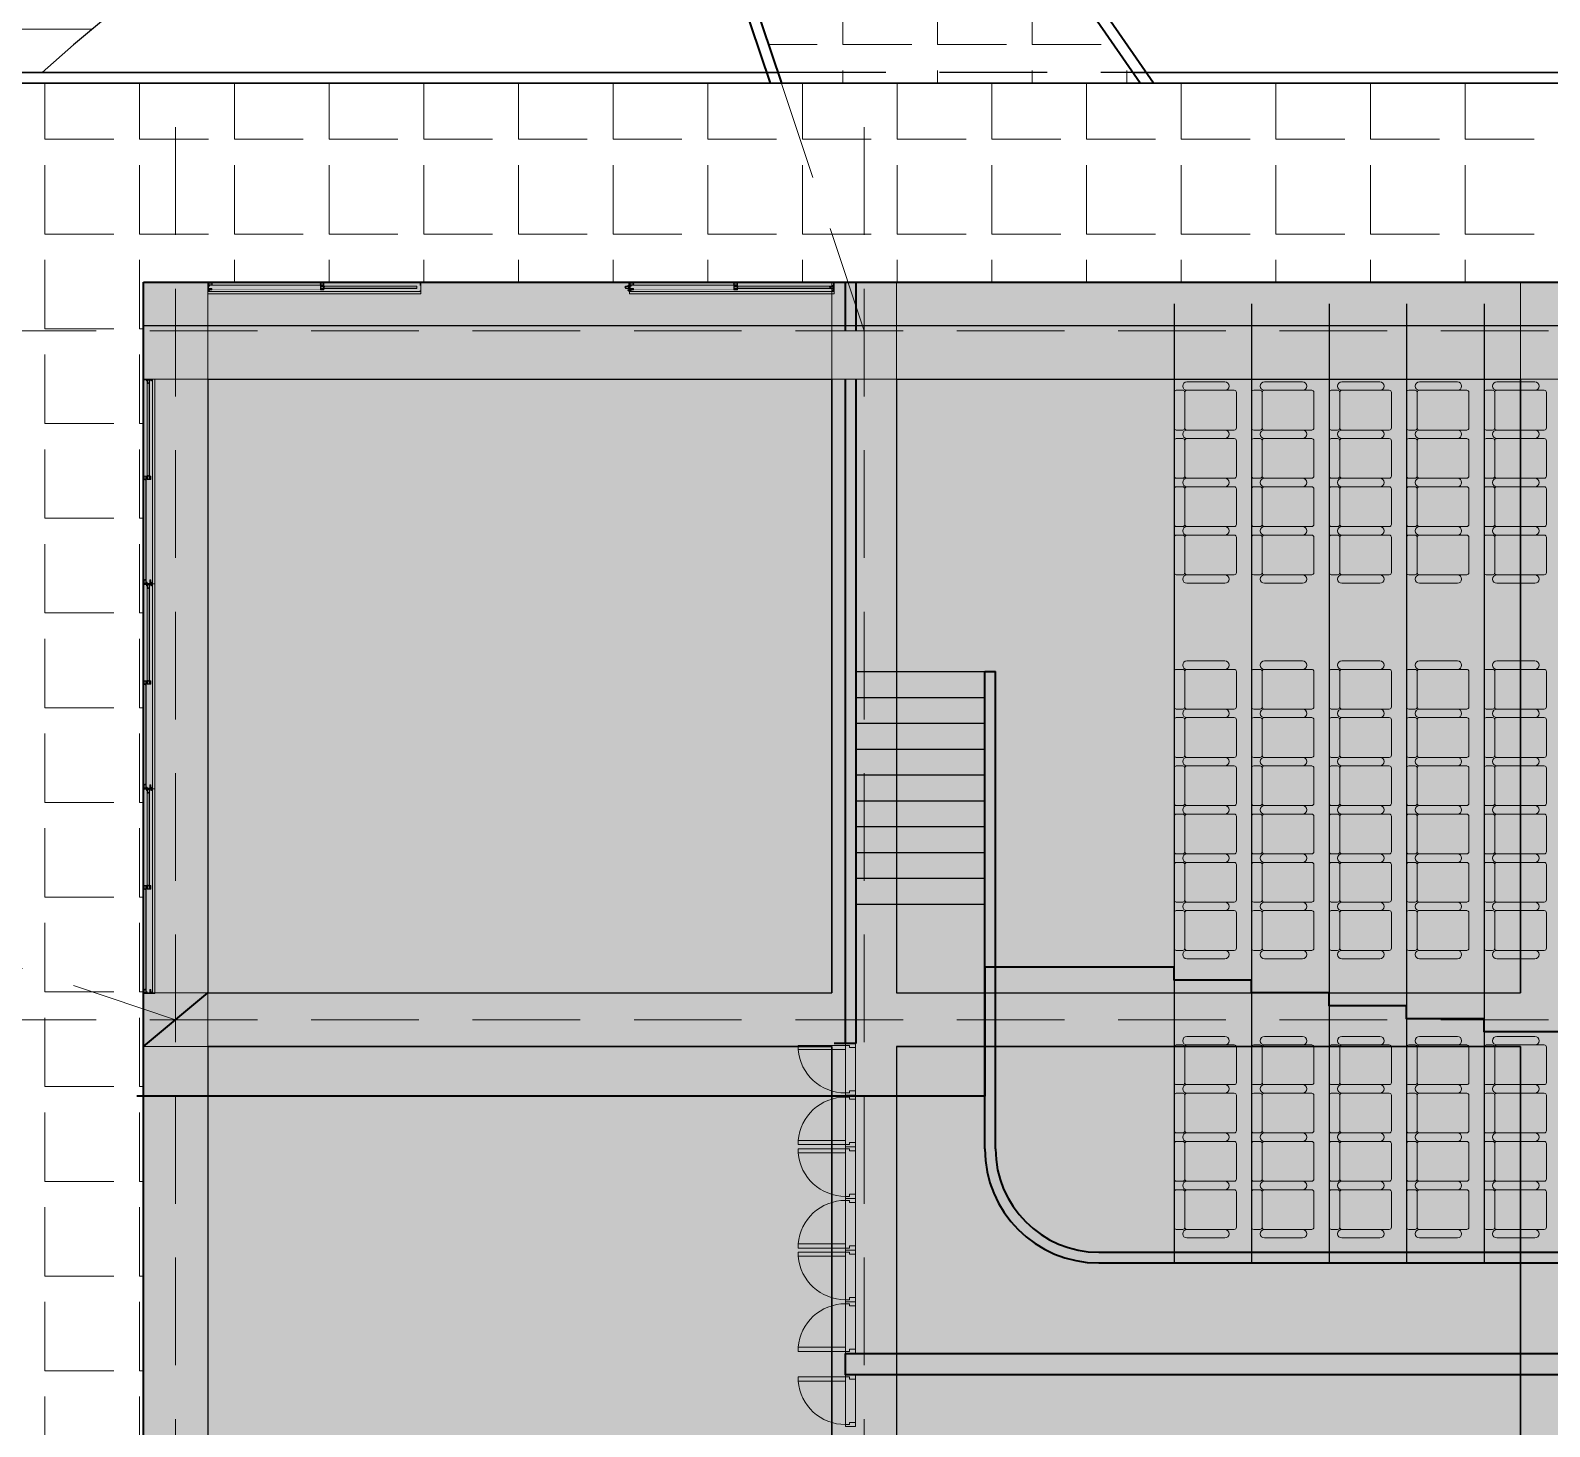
# Model space of a CAD drawing. Header units: inches. Extents: x -1373420 to 1275728, y -1279082 to 1370051.
# Drawn here: x -49394 to -48688, y 23382 to 24031 of the extents above; entities that cross this region are included whole.
import ezdxf

# ---------------------------------------------------------------- set-up
doc = ezdxf.new("R2010")
doc.units = ezdxf.units.IN
doc.header["$LTSCALE"] = 100
doc.header["$MEASUREMENT"] = 0
doc.linetypes.add('DASHED', pattern=[0.75, 0.5, -0.25])
doc.linetypes.add('DASHED2', pattern=[0.375, 0.25, -0.125])
for name, color, linetype, lineweight in [('ar_ Door', 7, 'Continuous', 0), ('beam', 40, 'Continuous', 15), ('Boundary', 1, 'Continuous', 35), ('Building', 250, 'Continuous', 60), ('centerline', 250, 'DASHED', 5), ('COLUMN', 1, 'Continuous', 40), ('Hatch', 213, 'Continuous', 13), ('i Furniture', 253, 'Continuous', 18), ('WALL', 7, 'Continuous', 35), ('WINDOW', 5, 'Continuous', 5)]:
    doc.layers.add(name, color=color, linetype=linetype, lineweight=lineweight)
doc.layers.add('HS', color=7, linetype='Continuous')
doc.layers.add('Low Wall', color=7, linetype='Continuous', lineweight=15, true_color=0x858585)

# ---------------------------------------------------------------- blocks, each defined once
blk = doc.blocks.new('A$C284706ac')
at = {"layer": 'COLUMN', "lineweight": 60}
h = blk.add_hatch(color=256, dxfattribs=at)
h.dxf.hatch_style = 1
h.paths.add_polyline_path([(1018.4, 1036.73), (1048.4, 1036.73), (1048.4, 1081.73), (1018.4, 1081.73)])
h.paths.add_polyline_path([(378.4, 1036.73), (408.4, 1036.73), (408.4, 1081.73), (378.4, 1081.73)])
h.paths.add_polyline_path([(698.4, 1036.73), (728.4, 1036.73), (728.4, 1081.73), (698.4, 1081.73)])
h.paths.add_polyline_path([(58.4, 1036.73), (88.4, 1036.73), (88.4, 1081.73), (58.4, 1081.73)])
h.paths.add_polyline_path([(1018.4, 726.73), (1048.4, 726.73), (1048.4, 751.73), (1018.4, 751.73)])
h.paths.add_polyline_path([(58.4, 726.73), (88.4, 726.73), (88.4, 751.73), (58.4, 751.73)])
h.paths.add_polyline_path([(58.4, 406.73), (88.4, 406.73), (88.4, 431.73), (58.4, 431.73)])
h.paths.add_polyline_path([(1018.4, 406.73), (1048.4, 406.73), (1048.4, 431.73), (1018.4, 431.73)])
h.paths.add_polyline_path([(698.4, 121.73), (728.4, 121.73), (728.4, 76.73), (698.4, 76.73)])
h.paths.add_polyline_path([(1018.4, 121.73), (1048.4, 121.73), (1048.4, 76.73), (1018.4, 76.73)])
h.paths.add_polyline_path([(378.4, 121.73), (408.4, 121.73), (408.4, 76.73), (378.4, 76.73)])
h.paths.add_polyline_path([(58.4, 121.73), (88.4, 121.73), (88.4, 76.73), (58.4, 76.73)])
blk.add_line((58.4, 726.73), (88.4, 751.73))
at = {"layer": 'beam', "lineweight": 25}
for p, q in [((58.4, 1061.73), (1048.4, 1061.73)), ((58.4, 1061.73), (58.4, 96.73)), ((88.4, 1036.73), (378.4, 1036.73)), ((88.4, 1036.73), (88.4, 751.73)), ((378.4, 1036.73), (378.4, 751.73)), ((408.4, 1036.73), (408.4, 751.73)), ((408.4, 1036.73), (698.4, 1036.73)), ((698.4, 1036.73), (698.4, 751.73)), ((88.4, 751.73), (378.4, 751.73)), ((408.4, 751.73), (698.4, 751.73)), ((88.4, 726.73), (378.4, 726.73)), ((88.4, 726.73), (88.4, 431.73)), ((378.4, 726.73), (378.4, 431.73)), ((408.4, 726.73), (408.4, 431.73)), ((408.4, 726.73), (698.4, 726.73)), ((698.4, 726.73), (698.4, 431.73))]:
    blk.add_line(p, q, dxfattribs=at)
for points in [[(58.4, 121.73), (58.4, 1036.73)], [(88.4, 1036.73), (88.4, 751.73)], [(378.4, 751.73), (378.4, 1036.73)], [(408.4, 1036.73), (408.4, 751.73)], [(698.4, 751.73), (698.4, 1036.73)], [(88.4, 751.73), (378.4, 751.73)], [(408.4, 751.73), (698.4, 751.73)], [(88.4, 726.73), (88.4, 431.73)], [(378.4, 726.73), (88.4, 726.73)], [(378.4, 431.73), (378.4, 726.73)], [(408.4, 726.73), (408.4, 431.73)], [(698.4, 726.73), (408.4, 726.73)], [(698.4, 431.73), (698.4, 726.73)]]:
    blk.add_lwpolyline(points, dxfattribs=at)
at = {"layer": 'centerline'}
for p, q in [((393.4, 1059.23), (303.65, 1327.13)), ((73.4, 1153.73), (73.4, 4.73)), ((393.4, 1153.73), (393.4, 4.73)), ((-13.6, 1059.23), (1120.4, 1059.23)), ((73.4, 739.23), (-194.5, 828.98)), ((-13.6, 739.23), (1120.4, 739.23))]:
    blk.add_line(p, q, dxfattribs=at)
for points in [[(58.4, 1036.73), (88.4, 1036.73), (88.4, 1081.73), (58.4, 1081.73)], [(378.4, 1036.73), (408.4, 1036.73), (408.4, 1081.73), (378.4, 1081.73)], [(698.4, 1036.73), (728.4, 1036.73), (728.4, 1081.73), (698.4, 1081.73)], [(58.4, 726.73), (88.4, 726.73), (88.4, 751.73), (58.4, 751.73)]]:
    blk.add_lwpolyline(points, close=True, dxfattribs=at)
blk = doc.blocks.new('A$C2b1145ed')
at = {"layer": 'Hatch', "lineweight": 5, "true_color": 0x636466}
h = blk.add_hatch(dxfattribs=at)
h.set_pattern_fill('ANSI37', color=251, scale=200)
edge = h.paths.add_edge_path()
edge.add_line((1180.79, 3147.31), (1134.38, 3216.12))
edge.add_arc((2058.41, 1846.16), 1652.46, 123.99952, 169.3844)
edge.add_line((434.23, 2150.58), (433.64, 2150.69))
edge.add_line((433.64, 2150.69), (397.53, 2154.98))
edge.add_line((397.53, 2154.98), (384.11, 2045.8))
edge.add_line((384.11, 2045.8), (130.74, 2076.76))
edge.add_arc((2058.46, 1846.12), 1941.46, 173.17707, 180)
edge.add_line((116.99, 1846.12), (405.93, 1846.12))
edge.add_line((405.93, 1846.12), (405.94, 1840.12))
edge.add_line((405.94, 1840.12), (393.94, 1840.12))
edge.add_arc((2058.46, 1846.12), 1664.53, 180.20653, 183.15329)
edge.add_line((396.45, 1754.55), (397.68, 1734.45))
edge.add_arc((2058.46, 1846.12), 1664.53, 183.84671, 186.79347)
edge.add_line((405.62, 1649.22), (417.53, 1650.68))
edge.add_line((417.53, 1650.68), (418.26, 1644.73))
edge.add_line((418.26, 1644.73), (418.25, 1644.72))
edge.add_arc((2058.46, 1846.12), 1652.53, 187, 236)
edge.add_line((1134.38, 476.11), (1180.79, 544.92))
edge.add_arc((2058.46, 1846.12), 1569.53, 124, 236, ccw=False)
at = {"layer": 'beam', "lineweight": 25}
for radius, start, end in [(2054.53, 115.83267, 236.16733), (2042.53, 115.83169, 236.16831), (1951.46, 115.78166, 180.17616), (1939.46, 115.78166, 186.82275), (1574.53, 115.78166, 236.21834), (1562.53, 115.77999, 236.22001)]:
    blk.add_arc((2058.46, 1846.12), radius, start, end, dxfattribs=at)
at = {"layer": 'WALL', "lineweight": 20}
blk.add_arc((2058.46, 1846.12), 1652.53, 124, 169.34631, dxfattribs=at)
blk = doc.blocks.new('A$C04492DD1')
for points in [[(565, 565, -1), (565, 465), (120, 465, -1), (120, 565)], [(70, 465, -0.414214), (95, 440), (95, 25, -0.414214), (70, 0), (-5, 0, -0.414214), (-30, 25), (-30, 440, -0.414214), (-5, 465)], [(545, 465), (675, 465, -0.414214), (700, 440), (700, 25, -0.414214), (675, 0), (120, 0, -0.414214), (95, 25), (95, 440, -0.414214), (120, 465)]]:
    blk.add_lwpolyline(points, format="xyb", close=True)
blk = doc.blocks.new('A$C68365294')
for points in [[(70, 100, 0.414214), (95, 125), (95, 540, 0.414214), (70, 565), (-5, 565, 0.414214), (-30, 540), (-30, 125, 0.414214), (-5, 100)], [(565, 665, -1), (565, 565), (120, 565, -1), (120, 665)], [(545, 100), (675, 100, 0.414214), (700, 125), (700, 540, 0.414214), (675, 565), (120, 565, 0.414214), (95, 540), (95, 125, 0.414214), (120, 100)], [(565, 0, 1), (565, 100), (120, 100, 1), (120, 0)]]:
    blk.add_lwpolyline(points, format="xyb", close=True)
blk = doc.blocks.new('window louvers')
at = {"layer": 'ar_ Door'}
for p, q in [((1324973.41, -492366.59), (1324971.5, -492366.59)), ((1324971.5, -492366.59), (1324971.5, -492388.59)), ((1324973.41, -492388.59), (1324973.41, -492366.59)), ((1324950.36, -492388.59), (1324950.36, -492393.35)), ((1324950.36, -492388.59), (1324951.31, -492388.59)), ((1324951.31, -492388.59), (1324951.31, -492390.49)), ((1324951.31, -492390.49), (1324952.26, -492390.49)), ((1324952.26, -492390.49), (1324952.26, -492393.35)), ((1324971.5, -492388.59), (1324973.41, -492388.59)), ((1324973.41, -492390.49), (1324972.46, -492390.49)), ((1324972.46, -492390.49), (1324972.46, -492393.35)), ((1324973.41, -492388.59), (1324973.41, -492390.49)), ((1324974.36, -492388.59), (1324973.41, -492388.59)), ((1324974.36, -492388.59), (1324974.36, -492393.35)), ((1324950.36, -492393.35), (1324952.26, -492393.35)), ((1324974.36, -492393.35), (1324972.46, -492393.35))]:
    blk.add_line(p, q, dxfattribs=at)
at = {"layer": 'ar_ Door', "linetype": 'DASHED2', "ltscale": 10}
for p, q in [((1324973.41, -492388.59), (1324951.31, -492388.59)), ((1324972.46, -492393.35), (1324952.26, -492393.35))]:
    blk.add_line(p, q, dxfattribs=at)
at = {"layer": 'ar_ Door'}
blk.add_arc((1324973.42, -492388.61), 22.11, 94.97277, 179.93467, dxfattribs=at)
blk = doc.blocks.new('A$C6dcdb081')
at = {"lineweight": 15}
blk.add_lwpolyline([(1242.05, 3029.15, -0.03786), (1360.22, 3060.53), (1238.32, 3320.21, 0.002823), (1226.42, 3317.09, 0.294475), (434.05, 2442.9), (712.37, 2409.25, -0.130312), (888.04, 2784.58), (888.04, 2885.63), (989.08, 2885.63, -0.08585), (1227.49, 3023.92, -0.08585)], format="xyb", dxfattribs=at)

msp = doc.modelspace()

# ---------------------------------------------------------------- hatches: boundary and pattern name
at = {"layer": 'Hatch', "true_color": 0x939598}
h = msp.add_hatch(dxfattribs=at)
h.set_pattern_fill('ANGLE', color=252, scale=160)
h.set_pattern_definition([(0, (0, 0), (0, 44), [32, -12]), (90, (0, 0), (-44, 3e-15), [32, -12])])
h.paths.add_polyline_path([(-49006.1, 24191.18, -0.096141), (-49086.31, 24155.88, -0.236221), (-49092.63, 24149.54), (-49046.25, 24011.12), (-48881.24, 24011.12)])
h.paths.add_polyline_path([(-48881.24, 24011.12), (-49046.25, 24011.12), (-49044.58, 24006.12), (-48877.78, 24006.12)])
h = msp.add_hatch(dxfattribs=at)
h.set_pattern_fill('ANGLE', color=252, scale=160)
h.set_pattern_definition([(0, (3985.2, 0), (0, 44), [32, -12]), (90, (3985.2, 0), (-44, 3e-15), [32, -12])])
h.paths.add_polyline_path([(-48251.05, 24006.12), (-49441.05, 24006.12), (-49441.05, 22816.12), (-48251.05, 22816.12)])
h.paths.add_polyline_path([(-48351.05, 22908.62), (-49341.05, 22908.62), (-49341.05, 23913.62), (-48351.05, 23913.62)], flags=16)
at = {"layer": 'HS', "lineweight": 60, "true_color": 0xfeeab9}
h = msp.add_hatch(color=254, dxfattribs=at)
h.dxf.hatch_style = 1
h.paths.add_polyline_path([(-49341.05, 23913.62), (-48351.05, 23913.62), (-48351.05, 22908.62), (-49341.05, 22908.62)])

# ---------------------------------------------------------------- linework, layer by layer
msp.add_arc((-48846.05, 23411.12), 808.53, 47.90969, 132.09031)
at = {"layer": 'Boundary'}
msp.add_lwpolyline([(-48154.05, 23535.53), (-48538.05, 23535.53), (-48538.05, 23541.53), (-48574.05, 23541.53), (-48574.05, 23547.53), (-48610.05, 23547.53), (-48610.05, 23553.53), (-48646.05, 23553.53), (-48646.05, 23559.53), (-48682.05, 23559.53), (-48682.05, 23565.53), (-48718.05, 23565.53), (-48718.05, 23571.53), (-48754.05, 23571.53), (-48754.05, 23577.53), (-48790.05, 23577.53), (-48790.05, 23583.53), (-48826.05, 23583.53), (-48826.05, 23589.53), (-48862.05, 23589.53), (-48862.05, 23595.53), (-48950.05, 23595.53), (-48950.05, 23535.53), (-49344.05, 23535.53)], dxfattribs=at)
at = {"layer": 'Building', "linetype": 'DASHED', "lineweight": 25, "flags": 128}
msp.add_lwpolyline([(-49446.05, 22811.12), (-48246.05, 22811.12), (-48246.05, 24011.12), (-49446.05, 24011.12)], close=True, dxfattribs=at)
msp.add_lwpolyline([(-49446.05, 22811.12), (-48246.05, 22811.12), (-48246.05, 24011.12), (-49446.05, 24011.12)], close=True, dxfattribs=at)
at = {"layer": 'Low Wall'}
for points in [[(-49311.05, 23913.62), (-49311.05, 23908.26), (-49212.17, 23908.26), (-49212.17, 23913.62)], [(-49115.17, 23913.62), (-49115.17, 23908.26), (-49020.05, 23908.26), (-49020.05, 23913.62)], [(-49341.05, 23773.51), (-49335.69, 23773.51), (-49335.69, 23868.62), (-49341.05, 23868.62)], [(-49341.05, 23678.39), (-49335.69, 23678.39), (-49335.69, 23773.51), (-49341.05, 23773.51)], [(-49341.05, 23583.28), (-49335.69, 23583.28), (-49335.69, 23678.39), (-49341.05, 23678.39)]]:
    msp.add_lwpolyline(points, close=True, dxfattribs=at)
at = {"layer": 'WALL'}
for p, q in [((-48871.69, 24006.12), (-49007.69, 24202.25)), ((-48877.78, 24006.12), (-49011.79, 24199.4)), ((-49097.37, 24147.96), (-49049.85, 24006.12)), ((-49092.63, 24149.54), (-49044.58, 24006.12)), ((-48950.05, 23511.12), (-48950.05, 23732.84)), ((-48950.05, 23732.84), (-48945.05, 23732.84)), ((-48945.05, 23511.12), (-48945.05, 23732.84)), ((-49010.05, 23560.12), (-49020.05, 23560.12)), ((-48897.05, 23463.12), (-48538.05, 23463.12)), ((-48897.05, 23458.12), (-48538.05, 23458.12))]:
    msp.add_line(p, q, dxfattribs=at)
at = {"layer": 'WALL', "lineweight": 25}
for p, q in [((-48862.05, 23903.62), (-48862.05, 23458.12)), ((-48826.05, 23903.62), (-48826.05, 23458.12)), ((-48790.05, 23903.62), (-48790.05, 23458.12)), ((-48754.05, 23903.62), (-48754.05, 23458.12)), ((-48718.05, 23903.62), (-48718.05, 23458.12)), ((-49010.05, 23732.84), (-48950.05, 23732.84)), ((-49010.05, 23720.84), (-48950.05, 23720.84)), ((-49010.05, 23708.84), (-48950.05, 23708.84)), ((-49010.05, 23696.84), (-48950.05, 23696.84)), ((-49010.05, 23684.84), (-48950.05, 23684.84)), ((-49010.05, 23672.84), (-48950.05, 23672.84)), ((-49010.05, 23660.84), (-48950.05, 23660.84)), ((-49010.05, 23648.84), (-48950.05, 23648.84)), ((-49010.05, 23636.84), (-48950.05, 23636.84)), ((-49010.05, 23624.84), (-48950.05, 23624.84))]:
    msp.add_line(p, q, dxfattribs=at)
at = {"layer": 'WALL', "lineweight": 30}
for points in [[(-48881.24, 24011.12), (-48246.05, 24011.12), (-48246.05, 22811.12), (-49446.05, 22811.12), (-49446.05, 23289.27)], [(-49446.05, 23539.02), (-49446.05, 24011.12), (-49046.25, 24011.12)]]:
    msp.add_lwpolyline(points, dxfattribs=at)
msp.add_lwpolyline([(-49441.05, 24006.12), (-48251.05, 24006.12), (-48251.05, 22816.12), (-49441.05, 22816.12)], close=True, dxfattribs=at)
msp.add_lwpolyline([(-49441.05, 24006.12), (-48251.05, 24006.12), (-48251.05, 22816.12), (-49441.05, 22816.12)], close=True, dxfattribs=at)
at = {"layer": 'WALL'}
for points in [[(-49341.05, 23913.62), (-48351.05, 23913.62), (-48351.05, 22908.62), (-49341.05, 22908.62)], [(-49341.05, 23913.62), (-48351.05, 23913.62), (-48351.05, 22908.62), (-49341.05, 22908.62)], [(-49014.81, 23416.12), (-48376.05, 23416.12), (-48376.05, 23406.12), (-49014.81, 23406.12)]]:
    msp.add_lwpolyline(points, close=True, dxfattribs=at)
for points in [[(-49014.81, 23891.12), (-49014.81, 23913.62)], [(-49009.81, 23891.12), (-49009.81, 23913.62)], [(-49014.81, 23560.12), (-49014.81, 23868.62)], [(-49009.81, 23560.12), (-49009.81, 23868.62)]]:
    msp.add_lwpolyline(points, dxfattribs=at)
for radius in [53, 48]:
    msp.add_arc((-48897.05, 23511.12), radius, 180, 270, dxfattribs=at)
at = {"layer": 'WINDOW'}
for p, q in [((-49212.17, 23913.62), (-49311.05, 23913.62)), ((-49020.05, 23913.62), (-49115.17, 23913.62)), ((-49212.17, 23908.26), (-49311.05, 23908.26)), ((-49020.05, 23908.26), (-49115.17, 23908.26)), ((-49341.05, 23868.62), (-49341.05, 23773.51)), ((-49335.69, 23868.62), (-49335.69, 23773.51)), ((-49341.05, 23773.51), (-49341.05, 23678.39)), ((-49335.69, 23773.51), (-49335.69, 23678.39)), ((-49341.05, 23678.39), (-49341.05, 23583.28)), ((-49335.69, 23678.39), (-49335.69, 23583.28))]:
    msp.add_line(p, q, dxfattribs=at)
for points in [[(-49310.78, 23911.88), (-49310.78, 23910.13), (-49310.25, 23910.13), (-49310.25, 23909.87), (-49310.78, 23909.87), (-49310.78, 23909.33), (-49310.78, 23909.33), (-49310.78, 23909.33), (-49311.05, 23909.33), (-49311.05, 23913.62), (-49310.25, 23913.62), (-49310.25, 23913.35), (-49310.78, 23913.35), (-49310.78, 23912.15), (-49310.25, 23912.15), (-49310.25, 23911.88), (-49310.78, 23911.88), (-49310.78, 23910.13)], [(-49310.78, 23912.15), (-49310.78, 23913.35), (-49310.25, 23913.35), (-49310.25, 23913.62), (-49212.97, 23913.62), (-49212.97, 23913.35), (-49212.43, 23913.35), (-49212.43, 23912.15)], [(-49310.78, 23910.13), (-49310.78, 23911.88)], [(-49115.43, 23911.88), (-49115.43, 23910.13), (-49115.97, 23910.13), (-49115.97, 23909.87), (-49115.43, 23909.87), (-49115.43, 23909.33), (-49115.43, 23909.33), (-49115.43, 23909.33), (-49115.17, 23909.33), (-49115.17, 23913.62), (-49115.97, 23913.62), (-49115.97, 23913.35), (-49115.43, 23913.35), (-49115.43, 23912.15), (-49115.97, 23912.15), (-49115.97, 23911.88), (-49115.43, 23911.88), (-49115.43, 23910.13)], [(-49114.9, 23911.88), (-49114.9, 23910.13), (-49114.36, 23910.13), (-49114.36, 23909.87), (-49114.9, 23909.87), (-49114.9, 23909.33), (-49114.9, 23909.33), (-49114.9, 23909.33), (-49115.17, 23909.33), (-49115.17, 23913.62), (-49114.36, 23913.62), (-49114.36, 23913.35), (-49114.9, 23913.35), (-49114.9, 23912.15), (-49114.36, 23912.15), (-49114.36, 23911.88), (-49114.9, 23911.88), (-49114.9, 23910.13)], [(-49114.9, 23912.15), (-49114.9, 23913.35), (-49114.36, 23913.35), (-49114.36, 23913.62), (-49020.86, 23913.62), (-49020.86, 23913.35), (-49020.32, 23913.35), (-49020.32, 23912.15)], [(-49114.9, 23910.13), (-49114.9, 23911.88)], [(-49020.32, 23911.88), (-49020.32, 23910.13), (-49020.86, 23910.13), (-49020.86, 23909.87), (-49020.32, 23909.87), (-49020.32, 23909.33), (-49020.32, 23909.33), (-49020.32, 23909.33), (-49020.05, 23909.33), (-49020.05, 23913.62), (-49020.86, 23913.62), (-49020.86, 23913.35), (-49020.32, 23913.35), (-49020.32, 23912.15), (-49020.86, 23912.15), (-49020.86, 23911.88), (-49020.32, 23911.88), (-49020.32, 23910.13)], [(-49212.43, 23909.87), (-49212.43, 23909.33), (-49212.43, 23909.33), (-49212.43, 23909.33), (-49310.78, 23909.33), (-49310.78, 23909.33), (-49310.78, 23909.33), (-49310.78, 23909.87)], [(-49020.32, 23909.87), (-49020.32, 23909.33), (-49020.32, 23909.33), (-49020.32, 23909.33), (-49114.9, 23909.33), (-49114.9, 23909.33), (-49114.9, 23909.33), (-49114.9, 23909.87)], [(-49339.31, 23868.35), (-49337.57, 23868.35), (-49337.57, 23867.82), (-49337.3, 23867.82), (-49337.3, 23868.35), (-49336.76, 23868.35), (-49336.76, 23868.35), (-49336.76, 23868.35), (-49336.76, 23868.62), (-49341.05, 23868.62), (-49341.05, 23867.82), (-49340.78, 23867.82), (-49340.78, 23868.35), (-49339.58, 23868.35), (-49339.58, 23867.82), (-49339.31, 23867.82), (-49339.31, 23868.35), (-49337.57, 23868.35)], [(-49339.58, 23773.77), (-49340.78, 23773.77), (-49340.78, 23774.31), (-49341.05, 23774.31), (-49341.05, 23867.82), (-49340.78, 23867.82), (-49340.78, 23868.35), (-49339.58, 23868.35)], [(-49337.3, 23868.35), (-49336.76, 23868.35), (-49336.76, 23868.35), (-49336.76, 23868.35), (-49336.76, 23773.77), (-49336.76, 23773.77), (-49336.76, 23773.77), (-49337.3, 23773.77)], [(-49339.31, 23773.77), (-49337.57, 23773.77), (-49337.57, 23774.31), (-49337.3, 23774.31), (-49337.3, 23773.77), (-49336.76, 23773.77), (-49336.76, 23773.77), (-49336.76, 23773.77), (-49336.76, 23773.51), (-49341.05, 23773.51), (-49341.05, 23774.31), (-49340.78, 23774.31), (-49340.78, 23773.77), (-49339.58, 23773.77), (-49339.58, 23774.31), (-49339.31, 23774.31), (-49339.31, 23773.77), (-49337.57, 23773.77)], [(-49339.31, 23773.24), (-49337.57, 23773.24), (-49337.57, 23772.7), (-49337.3, 23772.7), (-49337.3, 23773.24), (-49336.76, 23773.24), (-49336.76, 23773.24), (-49336.76, 23773.24), (-49336.76, 23773.51), (-49341.05, 23773.51), (-49341.05, 23772.7), (-49340.78, 23772.7), (-49340.78, 23773.24), (-49339.58, 23773.24), (-49339.58, 23772.7), (-49339.31, 23772.7), (-49339.31, 23773.24), (-49337.57, 23773.24)], [(-49339.58, 23678.66), (-49340.78, 23678.66), (-49340.78, 23679.19), (-49341.05, 23679.19), (-49341.05, 23772.7), (-49340.78, 23772.7), (-49340.78, 23773.24), (-49339.58, 23773.24)], [(-49337.57, 23773.77), (-49339.31, 23773.77)], [(-49337.3, 23773.24), (-49336.76, 23773.24), (-49336.76, 23773.24), (-49336.76, 23773.24), (-49336.76, 23678.66), (-49336.76, 23678.66), (-49336.76, 23678.66), (-49337.3, 23678.66)], [(-49339.31, 23678.66), (-49337.57, 23678.66), (-49337.57, 23679.19), (-49337.3, 23679.19), (-49337.3, 23678.66), (-49336.76, 23678.66), (-49336.76, 23678.66), (-49336.76, 23678.66), (-49336.76, 23678.39), (-49341.05, 23678.39), (-49341.05, 23679.19), (-49340.78, 23679.19), (-49340.78, 23678.66), (-49339.58, 23678.66), (-49339.58, 23679.19), (-49339.31, 23679.19), (-49339.31, 23678.66), (-49337.57, 23678.66)], [(-49337.57, 23678.66), (-49339.31, 23678.66)], [(-49339.31, 23678.12), (-49337.57, 23678.12), (-49337.57, 23677.59), (-49337.3, 23677.59), (-49337.3, 23678.12), (-49336.76, 23678.12), (-49336.76, 23678.12), (-49336.76, 23678.12), (-49336.76, 23678.39), (-49341.05, 23678.39), (-49341.05, 23677.59), (-49340.78, 23677.59), (-49340.78, 23678.12), (-49339.58, 23678.12), (-49339.58, 23677.59), (-49339.31, 23677.59), (-49339.31, 23678.12), (-49337.57, 23678.12)], [(-49339.58, 23583.54), (-49340.78, 23583.54), (-49340.78, 23584.08), (-49341.05, 23584.08), (-49341.05, 23677.59), (-49340.78, 23677.59), (-49340.78, 23678.12), (-49339.58, 23678.12)], [(-49337.3, 23678.12), (-49336.76, 23678.12), (-49336.76, 23678.12), (-49336.76, 23678.12), (-49336.76, 23583.54), (-49336.76, 23583.54), (-49336.76, 23583.54), (-49337.3, 23583.54)], [(-49339.31, 23583.54), (-49337.57, 23583.54), (-49337.57, 23584.08), (-49337.3, 23584.08), (-49337.3, 23583.54), (-49336.76, 23583.54), (-49336.76, 23583.54), (-49336.76, 23583.54), (-49336.76, 23583.28), (-49341.05, 23583.28), (-49341.05, 23584.08), (-49340.78, 23584.08), (-49340.78, 23583.54), (-49339.58, 23583.54), (-49339.58, 23584.08), (-49339.31, 23584.08), (-49339.31, 23583.54), (-49337.57, 23583.54)], [(-49337.57, 23583.54), (-49339.31, 23583.54)]]:
    msp.add_lwpolyline(points, dxfattribs=at)
for points in [[(-49309.17, 23912.28), (-49309.17, 23913.35), (-49310.78, 23913.35), (-49310.78, 23912.28)], [(-49309.31, 23912.41), (-49309.31, 23913.22), (-49310.65, 23913.22), (-49310.65, 23912.41)], [(-49258.75, 23913.35), (-49258.75, 23912.28), (-49309.17, 23912.28), (-49309.17, 23913.35)], [(-49257.68, 23911.94), (-49258.48, 23911.94), (-49258.48, 23912.01), (-49258.55, 23912.01), (-49258.55, 23911.94), (-49258.75, 23911.94), (-49258.75, 23912.08), (-49258.62, 23912.08), (-49258.62, 23912.28), (-49258.75, 23912.28), (-49258.75, 23913.35), (-49257.14, 23913.35), (-49257.14, 23912.28), (-49258.22, 23912.28), (-49258.22, 23912.08), (-49257.68, 23912.08)], [(-49258.22, 23912.21), (-49257.41, 23912.21), (-49257.41, 23912.15), (-49257.34, 23912.15), (-49257.34, 23912.21), (-49257.14, 23912.21), (-49257.14, 23912.08), (-49257.28, 23912.08), (-49257.28, 23911.88), (-49257.14, 23911.88), (-49257.14, 23910.8), (-49258.75, 23910.8), (-49258.75, 23911.88), (-49257.68, 23911.88), (-49257.68, 23912.08), (-49258.22, 23912.08)], [(-49257.28, 23912.41), (-49257.28, 23913.22), (-49258.62, 23913.22), (-49258.62, 23912.41)], [(-49257.28, 23910.94), (-49257.28, 23911.74), (-49258.62, 23911.74), (-49258.62, 23910.94)], [(-49257.14, 23911.88), (-49257.14, 23910.8), (-49214.04, 23910.8), (-49214.04, 23911.88)], [(-49117.04, 23910.8), (-49117.04, 23911.88), (-49115.43, 23911.88), (-49115.43, 23910.8)], [(-49116.91, 23910.94), (-49116.91, 23911.74), (-49115.57, 23911.74), (-49115.57, 23910.94)], [(-49113.29, 23912.28), (-49113.29, 23913.35), (-49114.9, 23913.35), (-49114.9, 23912.28)], [(-49113.42, 23912.41), (-49113.42, 23913.22), (-49114.76, 23913.22), (-49114.76, 23912.41)], [(-49066.64, 23913.35), (-49066.64, 23912.28), (-49113.29, 23912.28), (-49113.29, 23913.35)], [(-49065.56, 23911.94), (-49066.37, 23911.94), (-49066.37, 23912.01), (-49066.44, 23912.01), (-49066.44, 23911.94), (-49066.64, 23911.94), (-49066.64, 23912.08), (-49066.5, 23912.08), (-49066.5, 23912.28), (-49066.64, 23912.28), (-49066.64, 23913.35), (-49065.03, 23913.35), (-49065.03, 23912.28), (-49066.1, 23912.28), (-49066.1, 23912.08), (-49065.56, 23912.08)], [(-49066.1, 23912.21), (-49065.3, 23912.21), (-49065.3, 23912.15), (-49065.23, 23912.15), (-49065.23, 23912.21), (-49065.03, 23912.21), (-49065.03, 23912.08), (-49065.16, 23912.08), (-49065.16, 23911.88), (-49065.03, 23911.88), (-49065.03, 23910.8), (-49066.64, 23910.8), (-49066.64, 23911.88), (-49065.56, 23911.88), (-49065.56, 23912.08), (-49066.1, 23912.08)], [(-49065.16, 23912.41), (-49065.16, 23913.22), (-49066.5, 23913.22), (-49066.5, 23912.41)], [(-49065.16, 23910.94), (-49065.16, 23911.74), (-49066.5, 23911.74), (-49066.5, 23910.94)], [(-49065.03, 23911.88), (-49065.03, 23910.8), (-49021.93, 23910.8), (-49021.93, 23911.88)], [(-49021.93, 23910.8), (-49021.93, 23911.88), (-49020.32, 23911.88), (-49020.32, 23910.8)], [(-49021.79, 23910.94), (-49021.79, 23911.74), (-49020.45, 23911.74), (-49020.45, 23910.94)], [(-49310.78, 23910.67), (-49310.78, 23910.46), (-49310.68, 23910.46), (-49310.68, 23910.56), (-49309.28, 23910.56), (-49309.28, 23910.46), (-49309.17, 23910.46), (-49309.17, 23910.67)], [(-49310.68, 23910.24), (-49310.68, 23910.35), (-49310.78, 23910.35), (-49310.78, 23910.13), (-49309.17, 23910.13), (-49309.17, 23910.35), (-49309.28, 23910.35), (-49309.28, 23910.24)], [(-49310.68, 23910.24), (-49310.68, 23910.56), (-49309.28, 23910.56), (-49309.28, 23910.24)], [(-49257.14, 23910.67), (-49257.14, 23910.46), (-49257.25, 23910.46), (-49257.25, 23910.56), (-49258.64, 23910.56), (-49258.64, 23910.46), (-49258.75, 23910.46), (-49258.75, 23910.67)], [(-49257.25, 23910.24), (-49257.25, 23910.35), (-49257.14, 23910.35), (-49257.14, 23910.13), (-49258.75, 23910.13), (-49258.75, 23910.35), (-49258.64, 23910.35), (-49258.64, 23910.24)], [(-49257.25, 23910.24), (-49257.25, 23910.56), (-49258.64, 23910.56), (-49258.64, 23910.24)], [(-49114.9, 23910.67), (-49114.9, 23910.46), (-49114.79, 23910.46), (-49114.79, 23910.56), (-49113.4, 23910.56), (-49113.4, 23910.46), (-49113.29, 23910.46), (-49113.29, 23910.67)], [(-49114.79, 23910.24), (-49114.79, 23910.35), (-49114.9, 23910.35), (-49114.9, 23910.13), (-49113.29, 23910.13), (-49113.29, 23910.35), (-49113.4, 23910.35), (-49113.4, 23910.24)], [(-49114.79, 23910.24), (-49114.79, 23910.56), (-49113.4, 23910.56), (-49113.4, 23910.24)], [(-49065.03, 23910.67), (-49065.03, 23910.46), (-49065.14, 23910.46), (-49065.14, 23910.56), (-49066.53, 23910.56), (-49066.53, 23910.46), (-49066.64, 23910.46), (-49066.64, 23910.67)], [(-49065.14, 23910.24), (-49065.14, 23910.35), (-49065.03, 23910.35), (-49065.03, 23910.13), (-49066.64, 23910.13), (-49066.64, 23910.35), (-49066.53, 23910.35), (-49066.53, 23910.24)], [(-49065.14, 23910.24), (-49065.14, 23910.56), (-49066.53, 23910.56), (-49066.53, 23910.24)], [(-49338.24, 23866.74), (-49339.31, 23866.74), (-49339.31, 23868.35), (-49338.24, 23868.35)], [(-49339.31, 23823.64), (-49338.24, 23823.64), (-49338.24, 23866.74), (-49339.31, 23866.74)], [(-49338.37, 23866.88), (-49339.17, 23866.88), (-49339.17, 23868.22), (-49338.37, 23868.22)], [(-49339.38, 23823.11), (-49339.38, 23822.3), (-49339.44, 23822.3), (-49339.44, 23822.24), (-49339.38, 23822.24), (-49339.38, 23822.03), (-49339.51, 23822.03), (-49339.51, 23822.17), (-49339.71, 23822.17), (-49339.71, 23822.03), (-49340.78, 23822.03), (-49340.78, 23823.64), (-49339.71, 23823.64), (-49339.71, 23822.57), (-49339.51, 23822.57), (-49339.51, 23823.11)], [(-49340.78, 23822.03), (-49339.71, 23822.03), (-49339.71, 23775.38), (-49340.78, 23775.38)], [(-49339.84, 23823.51), (-49340.65, 23823.51), (-49340.65, 23822.17), (-49339.84, 23822.17)], [(-49339.64, 23822.57), (-49339.64, 23823.37), (-49339.58, 23823.37), (-49339.58, 23823.44), (-49339.64, 23823.44), (-49339.64, 23823.64), (-49339.51, 23823.64), (-49339.51, 23823.51), (-49339.31, 23823.51), (-49339.31, 23823.64), (-49338.24, 23823.64), (-49338.24, 23822.03), (-49339.31, 23822.03), (-49339.31, 23823.11), (-49339.51, 23823.11), (-49339.51, 23822.57)], [(-49338.37, 23823.51), (-49339.17, 23823.51), (-49339.17, 23822.17), (-49338.37, 23822.17)], [(-49338.1, 23823.64), (-49337.89, 23823.64), (-49337.89, 23823.54), (-49337.99, 23823.54), (-49337.99, 23822.14), (-49337.89, 23822.14), (-49337.89, 23822.03), (-49338.1, 23822.03)], [(-49337.67, 23823.54), (-49337.99, 23823.54), (-49337.99, 23822.14), (-49337.67, 23822.14)], [(-49337.67, 23823.54), (-49337.78, 23823.54), (-49337.78, 23823.64), (-49337.57, 23823.64), (-49337.57, 23822.03), (-49337.78, 23822.03), (-49337.78, 23822.14), (-49337.67, 23822.14)], [(-49339.71, 23775.38), (-49340.78, 23775.38), (-49340.78, 23773.77), (-49339.71, 23773.77)], [(-49339.84, 23775.25), (-49340.65, 23775.25), (-49340.65, 23773.91), (-49339.84, 23773.91)], [(-49338.24, 23771.63), (-49339.31, 23771.63), (-49339.31, 23773.24), (-49338.24, 23773.24)], [(-49339.31, 23728.53), (-49338.24, 23728.53), (-49338.24, 23771.63), (-49339.31, 23771.63)], [(-49338.37, 23771.76), (-49339.17, 23771.76), (-49339.17, 23773.1), (-49338.37, 23773.1)], [(-49338.1, 23773.77), (-49337.89, 23773.77), (-49337.89, 23773.88), (-49337.99, 23773.88), (-49337.99, 23775.27), (-49337.89, 23775.27), (-49337.89, 23775.38), (-49338.1, 23775.38)], [(-49337.67, 23773.88), (-49337.99, 23773.88), (-49337.99, 23775.27), (-49337.67, 23775.27)], [(-49337.67, 23773.88), (-49337.78, 23773.88), (-49337.78, 23773.77), (-49337.57, 23773.77), (-49337.57, 23775.38), (-49337.78, 23775.38), (-49337.78, 23775.27), (-49337.67, 23775.27)], [(-49339.38, 23727.99), (-49339.38, 23727.19), (-49339.44, 23727.19), (-49339.44, 23727.12), (-49339.38, 23727.12), (-49339.38, 23726.92), (-49339.51, 23726.92), (-49339.51, 23727.05), (-49339.71, 23727.05), (-49339.71, 23726.92), (-49340.78, 23726.92), (-49340.78, 23728.53), (-49339.71, 23728.53), (-49339.71, 23727.46), (-49339.51, 23727.46), (-49339.51, 23727.99)], [(-49339.84, 23728.39), (-49340.65, 23728.39), (-49340.65, 23727.05), (-49339.84, 23727.05)], [(-49339.64, 23727.46), (-49339.64, 23728.26), (-49339.58, 23728.26), (-49339.58, 23728.33), (-49339.64, 23728.33), (-49339.64, 23728.53), (-49339.51, 23728.53), (-49339.51, 23728.39), (-49339.31, 23728.39), (-49339.31, 23728.53), (-49338.24, 23728.53), (-49338.24, 23726.92), (-49339.31, 23726.92), (-49339.31, 23727.99), (-49339.51, 23727.99), (-49339.51, 23727.46)], [(-49338.37, 23728.39), (-49339.17, 23728.39), (-49339.17, 23727.05), (-49338.37, 23727.05)], [(-49338.1, 23728.53), (-49337.89, 23728.53), (-49337.89, 23728.42), (-49337.99, 23728.42), (-49337.99, 23727.03), (-49337.89, 23727.03), (-49337.89, 23726.92), (-49338.1, 23726.92)], [(-49337.67, 23728.42), (-49337.99, 23728.42), (-49337.99, 23727.03), (-49337.67, 23727.03)], [(-49337.67, 23728.42), (-49337.78, 23728.42), (-49337.78, 23728.53), (-49337.57, 23728.53), (-49337.57, 23726.92), (-49337.78, 23726.92), (-49337.78, 23727.03), (-49337.67, 23727.03)], [(-49340.78, 23726.92), (-49339.71, 23726.92), (-49339.71, 23680.27), (-49340.78, 23680.27)], [(-49339.71, 23680.27), (-49340.78, 23680.27), (-49340.78, 23678.66), (-49339.71, 23678.66)], [(-49339.84, 23680.13), (-49340.65, 23680.13), (-49340.65, 23678.79), (-49339.84, 23678.79)], [(-49338.1, 23678.66), (-49337.89, 23678.66), (-49337.89, 23678.77), (-49337.99, 23678.77), (-49337.99, 23680.16), (-49337.89, 23680.16), (-49337.89, 23680.27), (-49338.1, 23680.27)], [(-49337.67, 23678.77), (-49337.99, 23678.77), (-49337.99, 23680.16), (-49337.67, 23680.16)], [(-49337.67, 23678.77), (-49337.78, 23678.77), (-49337.78, 23678.66), (-49337.57, 23678.66), (-49337.57, 23680.27), (-49337.78, 23680.27), (-49337.78, 23680.16), (-49337.67, 23680.16)], [(-49338.24, 23676.51), (-49339.31, 23676.51), (-49339.31, 23678.12), (-49338.24, 23678.12)], [(-49339.31, 23633.41), (-49338.24, 23633.41), (-49338.24, 23676.51), (-49339.31, 23676.51)], [(-49338.37, 23676.65), (-49339.17, 23676.65), (-49339.17, 23677.99), (-49338.37, 23677.99)], [(-49339.38, 23632.88), (-49339.38, 23632.07), (-49339.44, 23632.07), (-49339.44, 23632.01), (-49339.38, 23632.01), (-49339.38, 23631.8), (-49339.51, 23631.8), (-49339.51, 23631.94), (-49339.71, 23631.94), (-49339.71, 23631.8), (-49340.78, 23631.8), (-49340.78, 23633.41), (-49339.71, 23633.41), (-49339.71, 23632.34), (-49339.51, 23632.34), (-49339.51, 23632.88)], [(-49340.78, 23631.8), (-49339.71, 23631.8), (-49339.71, 23585.15), (-49340.78, 23585.15)], [(-49339.84, 23633.28), (-49340.65, 23633.28), (-49340.65, 23631.94), (-49339.84, 23631.94)], [(-49339.64, 23632.34), (-49339.64, 23633.15), (-49339.58, 23633.15), (-49339.58, 23633.21), (-49339.64, 23633.21), (-49339.64, 23633.41), (-49339.51, 23633.41), (-49339.51, 23633.28), (-49339.31, 23633.28), (-49339.31, 23633.41), (-49338.24, 23633.41), (-49338.24, 23631.8), (-49339.31, 23631.8), (-49339.31, 23632.88), (-49339.51, 23632.88), (-49339.51, 23632.34)], [(-49338.37, 23633.28), (-49339.17, 23633.28), (-49339.17, 23631.94), (-49338.37, 23631.94)], [(-49338.1, 23633.41), (-49337.89, 23633.41), (-49337.89, 23633.31), (-49337.99, 23633.31), (-49337.99, 23631.91), (-49337.89, 23631.91), (-49337.89, 23631.8), (-49338.1, 23631.8)], [(-49337.67, 23633.31), (-49337.99, 23633.31), (-49337.99, 23631.91), (-49337.67, 23631.91)], [(-49337.67, 23633.31), (-49337.78, 23633.31), (-49337.78, 23633.41), (-49337.57, 23633.41), (-49337.57, 23631.8), (-49337.78, 23631.8), (-49337.78, 23631.91), (-49337.67, 23631.91)], [(-49339.71, 23585.15), (-49340.78, 23585.15), (-49340.78, 23583.54), (-49339.71, 23583.54)], [(-49339.84, 23585.02), (-49340.65, 23585.02), (-49340.65, 23583.68), (-49339.84, 23583.68)], [(-49338.1, 23583.54), (-49337.89, 23583.54), (-49337.89, 23583.65), (-49337.99, 23583.65), (-49337.99, 23585.05), (-49337.89, 23585.05), (-49337.89, 23585.15), (-49338.1, 23585.15)], [(-49337.67, 23583.65), (-49337.99, 23583.65), (-49337.99, 23585.05), (-49337.67, 23585.05)], [(-49337.67, 23583.65), (-49337.78, 23583.65), (-49337.78, 23583.54), (-49337.57, 23583.54), (-49337.57, 23585.15), (-49337.78, 23585.15), (-49337.78, 23585.05), (-49337.67, 23585.05)]]:
    msp.add_lwpolyline(points, close=True, dxfattribs=at)
for points, const_width in [([(-49309.17, 23912.82), (-49258.75, 23912.82)], 0.134), ([(-49113.29, 23912.82), (-49066.64, 23912.82)], 0.134), ([(-49309.28, 23910.4), (-49258.64, 23910.4)], 0.107), ([(-49214.04, 23911.34), (-49257.14, 23911.34)], 0.134), ([(-49113.4, 23910.4), (-49066.53, 23910.4)], 0.107), ([(-49021.93, 23911.34), (-49065.03, 23911.34)], 0.134), ([(-49338.77, 23866.74), (-49338.77, 23823.64)], 0.134), ([(-49340.25, 23775.38), (-49340.25, 23822.03)], 0.134), ([(-49337.83, 23775.27), (-49337.83, 23822.14)], 0.107), ([(-49338.77, 23771.63), (-49338.77, 23728.53)], 0.134), ([(-49340.25, 23680.27), (-49340.25, 23726.92)], 0.134), ([(-49337.83, 23680.16), (-49337.83, 23727.03)], 0.107), ([(-49338.77, 23676.51), (-49338.77, 23633.41)], 0.134), ([(-49340.25, 23585.15), (-49340.25, 23631.8)], 0.134), ([(-49337.83, 23585.05), (-49337.83, 23631.91)], 0.107)]:
    msp.add_lwpolyline(points, dxfattribs=dict(at, const_width=const_width))
for points in [[(-49308.97, 23912.88), (-49308.97, 23912.92, 0.232478), (-49308.98, 23912.95), (-49309.17, 23913.1), (-49309.17, 23912.88)], [(-49308.97, 23912.75), (-49308.97, 23912.71, -0.232478), (-49308.98, 23912.68), (-49309.17, 23912.53), (-49309.17, 23912.75)], [(-49308.99, 23912.9), (-49308.99, 23912.92, 0.232478), (-49308.99, 23912.93), (-49309.16, 23913.06), (-49309.16, 23912.9)], [(-49308.99, 23912.73), (-49308.99, 23912.71, -0.232478), (-49308.99, 23912.7), (-49309.16, 23912.57), (-49309.16, 23912.73)], [(-49258.96, 23912.88), (-49258.96, 23912.92, -0.232478), (-49258.95, 23912.95), (-49258.75, 23913.1), (-49258.75, 23912.88)], [(-49258.96, 23912.75), (-49258.96, 23912.71, 0.232478), (-49258.95, 23912.68), (-49258.75, 23912.53), (-49258.75, 23912.75)], [(-49258.94, 23912.9), (-49258.94, 23912.92, -0.232478), (-49258.94, 23912.93), (-49258.77, 23913.06), (-49258.77, 23912.9)], [(-49258.94, 23912.73), (-49258.94, 23912.71, 0.232478), (-49258.94, 23912.7), (-49258.77, 23912.57), (-49258.77, 23912.73)], [(-49256.94, 23911.41), (-49256.94, 23911.45, 0.232478), (-49256.95, 23911.47), (-49257.14, 23911.62), (-49257.14, 23911.41)], [(-49256.95, 23911.42), (-49256.95, 23911.45, 0.232478), (-49256.96, 23911.46), (-49257.13, 23911.59), (-49257.13, 23911.42)], [(-49117.25, 23911.41), (-49117.25, 23911.45, -0.232478), (-49117.24, 23911.47), (-49117.04, 23911.62), (-49117.04, 23911.41)], [(-49117.23, 23911.42), (-49117.23, 23911.45, -0.232478), (-49117.23, 23911.46), (-49117.06, 23911.59), (-49117.06, 23911.42)], [(-49113.08, 23912.88), (-49113.08, 23912.92, 0.232478), (-49113.09, 23912.95), (-49113.29, 23913.1), (-49113.29, 23912.88)], [(-49113.08, 23912.75), (-49113.08, 23912.71, -0.232478), (-49113.09, 23912.68), (-49113.29, 23912.53), (-49113.29, 23912.75)], [(-49113.1, 23912.9), (-49113.1, 23912.92, 0.232478), (-49113.11, 23912.93), (-49113.27, 23913.06), (-49113.27, 23912.9)], [(-49113.1, 23912.73), (-49113.1, 23912.71, -0.232478), (-49113.11, 23912.7), (-49113.27, 23912.57), (-49113.27, 23912.73)], [(-49066.84, 23912.88), (-49066.84, 23912.92, -0.232478), (-49066.83, 23912.95), (-49066.64, 23913.1), (-49066.64, 23912.88)], [(-49066.84, 23912.75), (-49066.84, 23912.71, 0.232478), (-49066.83, 23912.68), (-49066.64, 23912.53), (-49066.64, 23912.75)], [(-49066.83, 23912.9), (-49066.83, 23912.92, -0.232478), (-49066.82, 23912.93), (-49066.65, 23913.06), (-49066.65, 23912.9)], [(-49066.83, 23912.73), (-49066.83, 23912.71, 0.232478), (-49066.82, 23912.7), (-49066.65, 23912.57), (-49066.65, 23912.73)], [(-49064.82, 23911.41), (-49064.82, 23911.45, 0.232478), (-49064.83, 23911.47), (-49065.03, 23911.62), (-49065.03, 23911.41)], [(-49064.84, 23911.42), (-49064.84, 23911.45, 0.232478), (-49064.84, 23911.46), (-49065.01, 23911.59), (-49065.01, 23911.42)], [(-49022.13, 23911.41), (-49022.13, 23911.45, -0.232478), (-49022.12, 23911.47), (-49021.93, 23911.62), (-49021.93, 23911.41)], [(-49022.12, 23911.42), (-49022.12, 23911.45, -0.232478), (-49022.11, 23911.46), (-49021.94, 23911.59), (-49021.94, 23911.42)], [(-49256.94, 23911.27), (-49256.94, 23911.23, -0.232478), (-49256.95, 23911.21), (-49257.14, 23911.06), (-49257.14, 23911.27)], [(-49256.95, 23911.26), (-49256.95, 23911.23, -0.232478), (-49256.96, 23911.22), (-49257.13, 23911.09), (-49257.13, 23911.26)], [(-49117.25, 23911.27), (-49117.25, 23911.23, 0.232478), (-49117.24, 23911.21), (-49117.04, 23911.06), (-49117.04, 23911.27)], [(-49117.23, 23911.26), (-49117.23, 23911.23, 0.232478), (-49117.23, 23911.22), (-49117.06, 23911.09), (-49117.06, 23911.26)], [(-49064.82, 23911.27), (-49064.82, 23911.23, -0.232478), (-49064.83, 23911.21), (-49065.03, 23911.06), (-49065.03, 23911.27)], [(-49064.84, 23911.26), (-49064.84, 23911.23, -0.232478), (-49064.84, 23911.22), (-49065.01, 23911.09), (-49065.01, 23911.26)], [(-49022.13, 23911.27), (-49022.13, 23911.23, 0.232478), (-49022.12, 23911.21), (-49021.93, 23911.06), (-49021.93, 23911.27)], [(-49022.12, 23911.26), (-49022.12, 23911.23, 0.232478), (-49022.11, 23911.22), (-49021.94, 23911.09), (-49021.94, 23911.26)], [(-49338.84, 23866.54), (-49338.88, 23866.54, -0.232478), (-49338.9, 23866.55), (-49339.05, 23866.74), (-49338.84, 23866.74)], [(-49338.86, 23866.55), (-49338.88, 23866.55, -0.232478), (-49338.89, 23866.56), (-49339.02, 23866.73), (-49338.86, 23866.73)], [(-49338.71, 23866.54), (-49338.66, 23866.54, 0.232478), (-49338.64, 23866.55), (-49338.49, 23866.74), (-49338.71, 23866.74)], [(-49338.69, 23866.55), (-49338.66, 23866.55, 0.232478), (-49338.65, 23866.56), (-49338.52, 23866.73), (-49338.69, 23866.73)], [(-49340.31, 23821.83), (-49340.35, 23821.83, -0.232478), (-49340.38, 23821.84), (-49340.53, 23822.03), (-49340.31, 23822.03)], [(-49340.33, 23821.85), (-49340.35, 23821.85, -0.232478), (-49340.37, 23821.85), (-49340.49, 23822.02), (-49340.33, 23822.02)], [(-49340.18, 23821.83), (-49340.14, 23821.83, 0.232478), (-49340.11, 23821.84), (-49339.97, 23822.03), (-49340.18, 23822.03)], [(-49340.16, 23821.85), (-49340.14, 23821.85, 0.232478), (-49340.13, 23821.85), (-49340, 23822.02), (-49340.16, 23822.02)], [(-49338.84, 23823.85), (-49338.88, 23823.85, 0.232478), (-49338.9, 23823.84), (-49339.05, 23823.64), (-49338.84, 23823.64)], [(-49338.86, 23823.83), (-49338.88, 23823.83, 0.232478), (-49338.89, 23823.83), (-49339.02, 23823.66), (-49338.86, 23823.66)], [(-49338.71, 23823.85), (-49338.66, 23823.85, -0.232478), (-49338.64, 23823.84), (-49338.49, 23823.64), (-49338.71, 23823.64)], [(-49338.69, 23823.83), (-49338.66, 23823.83, -0.232478), (-49338.65, 23823.83), (-49338.52, 23823.66), (-49338.69, 23823.66)], [(-49340.31, 23775.59), (-49340.35, 23775.59, 0.232478), (-49340.38, 23775.58), (-49340.53, 23775.38), (-49340.31, 23775.38)], [(-49340.33, 23775.57), (-49340.35, 23775.57, 0.232478), (-49340.37, 23775.57), (-49340.49, 23775.4), (-49340.33, 23775.4)], [(-49340.18, 23775.59), (-49340.14, 23775.59, -0.232478), (-49340.11, 23775.58), (-49339.97, 23775.38), (-49340.18, 23775.38)], [(-49340.16, 23775.57), (-49340.14, 23775.57, -0.232478), (-49340.13, 23775.57), (-49340, 23775.4), (-49340.16, 23775.4)], [(-49338.84, 23771.42), (-49338.88, 23771.42, -0.232478), (-49338.9, 23771.43), (-49339.05, 23771.63), (-49338.84, 23771.63)], [(-49338.86, 23771.44), (-49338.88, 23771.44, -0.232478), (-49338.89, 23771.44), (-49339.02, 23771.61), (-49338.86, 23771.61)], [(-49338.71, 23771.42), (-49338.66, 23771.42, 0.232478), (-49338.64, 23771.43), (-49338.49, 23771.63), (-49338.71, 23771.63)], [(-49338.69, 23771.44), (-49338.66, 23771.44, 0.232478), (-49338.65, 23771.44), (-49338.52, 23771.61), (-49338.69, 23771.61)], [(-49338.84, 23728.73), (-49338.88, 23728.73, 0.232478), (-49338.9, 23728.72), (-49339.05, 23728.53), (-49338.84, 23728.53)], [(-49338.86, 23728.72), (-49338.88, 23728.72, 0.232478), (-49338.89, 23728.71), (-49339.02, 23728.55), (-49338.86, 23728.55)], [(-49338.71, 23728.73), (-49338.66, 23728.73, -0.232478), (-49338.64, 23728.72), (-49338.49, 23728.53), (-49338.71, 23728.53)], [(-49338.69, 23728.72), (-49338.66, 23728.72, -0.232478), (-49338.65, 23728.71), (-49338.52, 23728.55), (-49338.69, 23728.55)], [(-49340.31, 23726.71), (-49340.35, 23726.71, -0.232478), (-49340.38, 23726.73), (-49340.53, 23726.92), (-49340.31, 23726.92)], [(-49340.33, 23726.73), (-49340.35, 23726.73, -0.232478), (-49340.37, 23726.74), (-49340.49, 23726.9), (-49340.33, 23726.9)], [(-49340.18, 23726.71), (-49340.14, 23726.71, 0.232478), (-49340.11, 23726.73), (-49339.97, 23726.92), (-49340.18, 23726.92)], [(-49340.16, 23726.73), (-49340.14, 23726.73, 0.232478), (-49340.13, 23726.74), (-49340, 23726.9), (-49340.16, 23726.9)], [(-49340.31, 23680.47), (-49340.35, 23680.47, 0.232478), (-49340.38, 23680.46), (-49340.53, 23680.27), (-49340.31, 23680.27)], [(-49340.33, 23680.46), (-49340.35, 23680.46, 0.232478), (-49340.37, 23680.45), (-49340.49, 23680.28), (-49340.33, 23680.28)], [(-49340.18, 23680.47), (-49340.14, 23680.47, -0.232478), (-49340.11, 23680.46), (-49339.97, 23680.27), (-49340.18, 23680.27)], [(-49340.16, 23680.46), (-49340.14, 23680.46, -0.232478), (-49340.13, 23680.45), (-49340, 23680.28), (-49340.16, 23680.28)], [(-49338.84, 23676.31), (-49338.88, 23676.31, -0.232478), (-49338.9, 23676.32), (-49339.05, 23676.51), (-49338.84, 23676.51)], [(-49338.86, 23676.32), (-49338.88, 23676.32, -0.232478), (-49338.89, 23676.33), (-49339.02, 23676.5), (-49338.86, 23676.5)], [(-49338.71, 23676.31), (-49338.66, 23676.31, 0.232478), (-49338.64, 23676.32), (-49338.49, 23676.51), (-49338.71, 23676.51)], [(-49338.69, 23676.32), (-49338.66, 23676.32, 0.232478), (-49338.65, 23676.33), (-49338.52, 23676.5), (-49338.69, 23676.5)], [(-49340.31, 23631.6), (-49340.35, 23631.6, -0.232478), (-49340.38, 23631.61), (-49340.53, 23631.8), (-49340.31, 23631.8)], [(-49340.33, 23631.62), (-49340.35, 23631.62, -0.232478), (-49340.37, 23631.62), (-49340.49, 23631.79), (-49340.33, 23631.79)], [(-49340.18, 23631.6), (-49340.14, 23631.6, 0.232478), (-49340.11, 23631.61), (-49339.97, 23631.8), (-49340.18, 23631.8)], [(-49340.16, 23631.62), (-49340.14, 23631.62, 0.232478), (-49340.13, 23631.62), (-49340, 23631.79), (-49340.16, 23631.79)], [(-49338.84, 23633.62), (-49338.88, 23633.62, 0.232478), (-49338.9, 23633.61), (-49339.05, 23633.41), (-49338.84, 23633.41)], [(-49338.86, 23633.6), (-49338.88, 23633.6, 0.232478), (-49338.89, 23633.6), (-49339.02, 23633.43), (-49338.86, 23633.43)], [(-49338.71, 23633.62), (-49338.66, 23633.62, -0.232478), (-49338.64, 23633.61), (-49338.49, 23633.41), (-49338.71, 23633.41)], [(-49338.69, 23633.6), (-49338.66, 23633.6, -0.232478), (-49338.65, 23633.6), (-49338.52, 23633.43), (-49338.69, 23633.43)], [(-49340.31, 23585.36), (-49340.35, 23585.36, 0.232478), (-49340.38, 23585.35), (-49340.53, 23585.15), (-49340.31, 23585.15)], [(-49340.33, 23585.34), (-49340.35, 23585.34, 0.232478), (-49340.37, 23585.34), (-49340.49, 23585.17), (-49340.33, 23585.17)], [(-49340.18, 23585.36), (-49340.14, 23585.36, -0.232478), (-49340.11, 23585.35), (-49339.97, 23585.15), (-49340.18, 23585.15)], [(-49340.16, 23585.34), (-49340.14, 23585.34, -0.232478), (-49340.13, 23585.34), (-49340, 23585.17), (-49340.16, 23585.17)]]:
    msp.add_lwpolyline(points, format="xyb", close=True, dxfattribs=at)

# ---------------------------------------------------------------- block references
msp.add_blockref('A$C6dcdb081', (-50354.09, 21145.49))
at = {"layer": 'ar_ Door', "lineweight": 25}
for p, rotation in [((-541403.4, -1301414.24), 90), ((-541403.4, -1301462.24), 90), ((-541403.4, -1301510.24), 90), ((-541403.4, -1301568.24), 90.00000000080041)]:
    msp.add_blockref('window louvers', p, dxfattribs=dict(at, rotation=rotation))
at = {"layer": 'ar_ Door', "lineweight": 25, "xscale": -1, "rotation": 90}
for p in [(-541403.4, 1348486.48), (-541403.4, 1348438.48), (-541403.4, 1348390.48)]:
    msp.add_blockref('window louvers', p, dxfattribs=at)
at = {"layer": 'Building', "lineweight": 60}
msp.add_blockref('A$C2b1145ed', (-50512.06, 21565), dxfattribs=at)
at = {"layer": 'COLUMN', "lineweight": 60}
msp.add_blockref('A$C284706ac', (-49399.45, 22831.89), dxfattribs=at)
msp.add_blockref('A$C284706ac', (-49399.45, 22831.89), dxfattribs=at)
at = {"layer": 'i Furniture', "linetype": 'Continuous', "lineweight": 9, "xscale": 0.039669421487603, "yscale": 0.039669421487603, "zscale": 0.039669421487603}
for name, p in [('A$C68365294', (-48860.86, 23841.04)), ('A$C68365294', (-48824.86, 23841.04)), ('A$C68365294', (-48788.86, 23841.04)), ('A$C68365294', (-48752.86, 23841.04)), ('A$C68365294', (-48716.86, 23841.04)), ('A$C68365294', (-48860.86, 23711.42)), ('A$C68365294', (-48824.86, 23711.42)), ('A$C68365294', (-48788.86, 23711.42)), ('A$C68365294', (-48752.86, 23711.42)), ('A$C68365294', (-48716.86, 23711.42)), ('A$C04492DD1', (-48860.86, 23540.94)), ('A$C04492DD1', (-48824.86, 23540.94)), ('A$C04492DD1', (-48788.86, 23540.94)), ('A$C04492DD1', (-48752.86, 23540.94)), ('A$C04492DD1', (-48716.86, 23540.94)), ('A$C04492DD1', (-48860.86, 23518.53)), ('A$C04492DD1', (-48824.86, 23518.53)), ('A$C04492DD1', (-48788.86, 23518.53)), ('A$C04492DD1', (-48752.86, 23518.53)), ('A$C04492DD1', (-48716.86, 23518.53)), ('A$C04492DD1', (-48860.86, 23496.11)), ('A$C04492DD1', (-48824.86, 23496.11)), ('A$C04492DD1', (-48788.86, 23496.11)), ('A$C04492DD1', (-48752.86, 23496.11)), ('A$C04492DD1', (-48716.86, 23496.11))]:
    msp.add_blockref(name, p, dxfattribs=at)
at = {"layer": 'i Furniture', "linetype": 'Continuous', "lineweight": 9, "xscale": -0.039669421487603, "yscale": 0.039669421487603, "zscale": 0.039669421487603, "rotation": 180}
for name, p in [('A$C04492DD1', (-48860.86, 23841.04)), ('A$C04492DD1', (-48824.86, 23841.04)), ('A$C04492DD1', (-48788.86, 23841.04)), ('A$C04492DD1', (-48752.86, 23841.04)), ('A$C04492DD1', (-48716.86, 23841.04)), ('A$C04492DD1', (-48860.86, 23818.63)), ('A$C04492DD1', (-48824.86, 23818.63)), ('A$C04492DD1', (-48788.86, 23818.63)), ('A$C04492DD1', (-48752.86, 23818.63)), ('A$C04492DD1', (-48716.86, 23818.63)), ('A$C04492DD1', (-48860.86, 23796.21)), ('A$C04492DD1', (-48824.86, 23796.21)), ('A$C04492DD1', (-48788.86, 23796.21)), ('A$C04492DD1', (-48752.86, 23796.21)), ('A$C04492DD1', (-48716.86, 23796.21)), ('A$C04492DD1', (-48860.86, 23711.42)), ('A$C04492DD1', (-48824.86, 23711.42)), ('A$C04492DD1', (-48788.86, 23711.42)), ('A$C04492DD1', (-48752.86, 23711.42)), ('A$C04492DD1', (-48716.86, 23711.42)), ('A$C04492DD1', (-48860.86, 23689.01)), ('A$C04492DD1', (-48824.86, 23689.01)), ('A$C04492DD1', (-48788.86, 23689.01)), ('A$C04492DD1', (-48752.86, 23689.01)), ('A$C04492DD1', (-48716.86, 23689.01)), ('A$C04492DD1', (-48860.86, 23666.59)), ('A$C04492DD1', (-48824.86, 23666.59)), ('A$C04492DD1', (-48788.86, 23666.59)), ('A$C04492DD1', (-48752.86, 23666.59)), ('A$C04492DD1', (-48716.86, 23666.59)), ('A$C04492DD1', (-48860.86, 23644.18)), ('A$C04492DD1', (-48824.86, 23644.18)), ('A$C04492DD1', (-48788.86, 23644.18)), ('A$C04492DD1', (-48752.86, 23644.18)), ('A$C04492DD1', (-48716.86, 23644.18)), ('A$C04492DD1', (-48860.86, 23621.77)), ('A$C04492DD1', (-48824.86, 23621.77)), ('A$C04492DD1', (-48788.86, 23621.77)), ('A$C04492DD1', (-48752.86, 23621.77)), ('A$C04492DD1', (-48716.86, 23621.77)), ('A$C68365294', (-48860.86, 23496.11)), ('A$C68365294', (-48824.86, 23496.11)), ('A$C68365294', (-48788.86, 23496.11)), ('A$C68365294', (-48752.86, 23496.11)), ('A$C68365294', (-48716.86, 23496.11))]:
    msp.add_blockref(name, p, dxfattribs=at)

doc.saveas('drawing.dxf')
